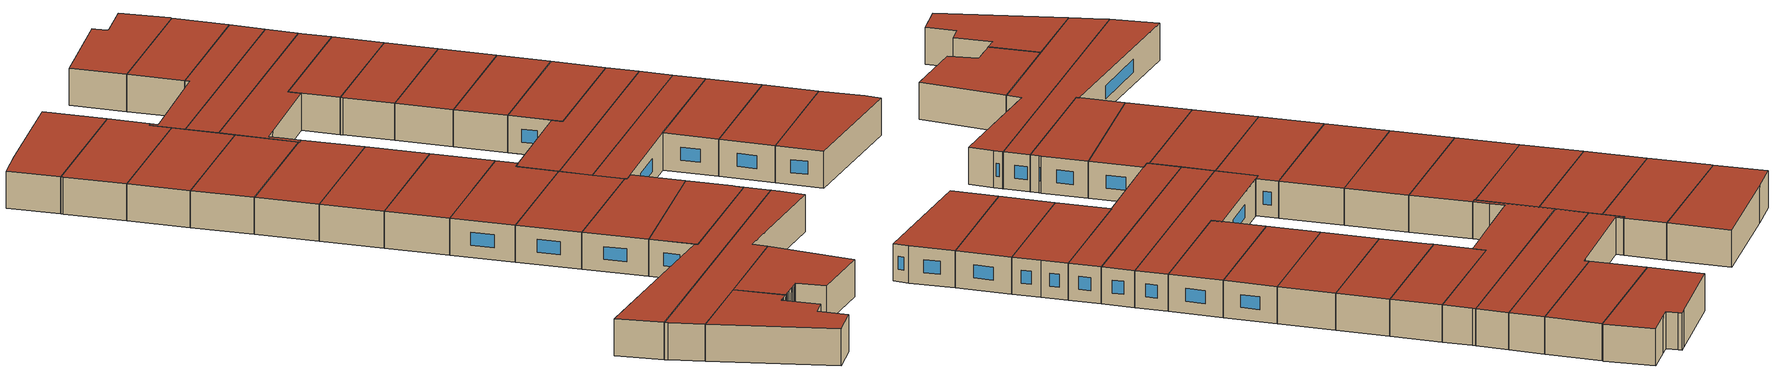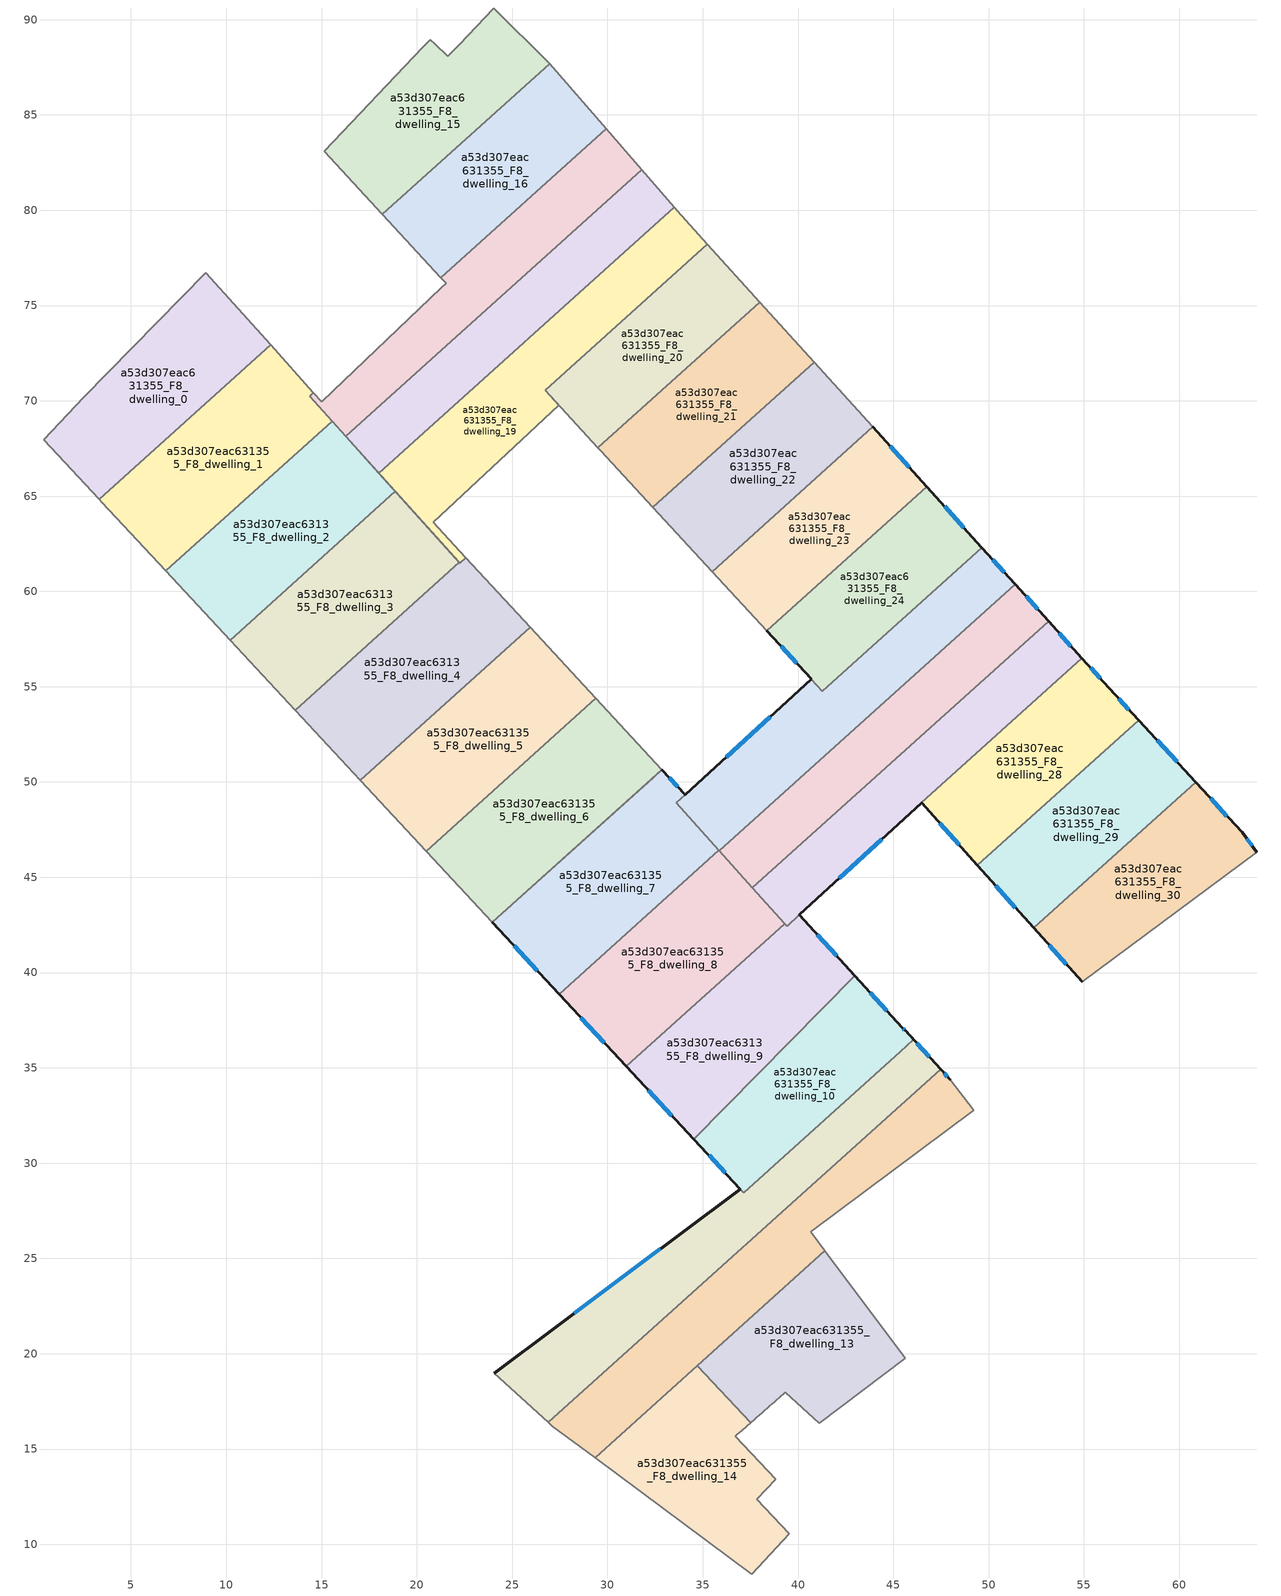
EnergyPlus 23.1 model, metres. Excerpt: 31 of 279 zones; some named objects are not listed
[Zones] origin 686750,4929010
a53d307eac631355_F8_dwelling_0
 floor to a53d307eac631355_F7_dwelling_0 (EU_floor_Construction): 8.92,76.72 12.33,72.93 3.33,64.83 0.42,67.96 2.51,70.19 z24
 wall adiabatic (EU_wall_Construction): 12.33,72.93 8.92,76.72 2.51,70.19 0.42,67.96 3.33,64.83 z24:27
 wall to a53d307eac631355_F8_dwelling_1 (EU_wall_Construction): 3.33,64.83 12.33,72.93 z24:27
 roof outside (EU_roof_Construction): 12.33,72.93 8.92,76.72 2.51,70.19 0.42,67.96 3.33,64.83 z27
a53d307eac631355_F8_dwelling_1
 floor to a53d307eac631355_F7_dwelling_1 (EU_floor_Construction): 14.57,70.43 14.37,70.25 15.55,68.93 6.83,61.07 3.47,64.68 3.33,64.83 12.33,72.93 z24
 wall to a53d307eac631355_F8_dwelling_2 (EU_wall_Construction): 6.83,61.07 15.55,68.93 z24:27
 wall adiabatic (EU_wall_Construction): 3.33,64.83 3.47,64.68 6.83,61.07 / 14.57,70.43 12.33,72.93 / 15.55,68.93 14.37,70.25 z24:27
 wall to a53d307eac631355_F8_dwelling_17 (EU_wall_Construction): 14.37,70.25 14.57,70.43 z24:27
 roof outside (EU_roof_Construction): 15.55,68.93 14.37,70.25 14.57,70.43 12.33,72.93 3.33,64.83 3.47,64.68 6.83,61.07 z27
a53d307eac631355_F8_dwelling_10
 floor to a53d307eac631355_F7_dwelling_10 (EU_floor_Construction): 45.48,37.11 45.61,36.96 46.06,36.48 45.35,35.84 37.15,28.45 34.54,31.26 42.98,39.84 z24
 wall outside (EU_wall_Construction): 45.61,36.96 45.48,37.11 42.98,39.84 / 34.54,31.26 36.97,28.64 z24:27
 wall to a53d307eac631355_F8_dwelling_9 (EU_wall_Construction): 42.98,39.84 34.54,31.26 z24:27
 wall to a53d307eac631355_F8_dwelling_11 (EU_wall_Construction): 36.97,28.64 37.15,28.45 45.35,35.84 46.06,36.48 45.61,36.96 z24:27
 window (EU_Window_Construction): 44.67,38 43.8,38.95 / 45.57,37.01 45.52,37.06 / 35.33,30.41 36.18,29.49 z24.98:26.02
 roof outside (EU_roof_Construction): 45.35,35.84 46.06,36.48 45.61,36.96 45.48,37.11 42.98,39.84 34.54,31.26 37.15,28.45 z27
a53d307eac631355_F8_dwelling_11
 floor to a53d307eac631355_F7_dwelling_11 (EU_floor_Construction): 46.06,36.48 45.62,36.97 47.5,34.92 26.9,16.4 24.07,18.97 36.97,28.64 37.15,28.45 z24
 wall outside (EU_wall_Construction): 36.97,28.64 24.07,18.97 / 47.5,34.92 45.62,36.97 z24:27
 wall to a53d307eac631355_F8_dwelling_12 (EU_wall_Construction): 26.9,16.4 47.5,34.92 z24:27
 wall adiabatic (EU_wall_Construction): 24.07,18.97 26.9,16.4 z24:27
 window (EU_Window_Construction): 32.78,25.5 28.27,22.12 / 46.89,35.59 46.23,36.3 z24.98:26.02
 roof outside (EU_roof_Construction): 37.15,28.45 36.97,28.64 24.07,18.97 26.9,16.4 47.5,34.92 45.62,36.97 46.06,36.48 z27
a53d307eac631355_F8_dwelling_12
 floor to a53d307eac631355_F7_dwelling_12 (EU_floor_Construction): 47.99,34.38 49.22,32.79 40.66,26.41 41.42,25.4 29.36,14.54 27.11,16.2 26.9,16.4 47.5,34.92 47.53,34.88 z24
 wall outside (EU_wall_Construction): 47.99,34.38 47.53,34.88 47.5,34.92 z24:27
 wall adiabatic (EU_wall_Construction): 26.9,16.4 27.11,16.2 29.36,14.54 / 41.42,25.4 40.66,26.41 49.22,32.79 47.99,34.38 z24:27
 wall to a53d307eac631355_F8_dwelling_13 (EU_wall_Construction): 34.71,19.36 41.42,25.4 z24:27
 wall to a53d307eac631355_F8_dwelling_14 (EU_wall_Construction): 29.36,14.54 34.71,19.36 z24:27
 window (EU_Window_Construction): 47.84,34.54 47.68,34.72 z24.98:26.02
 roof outside (EU_roof_Construction): 41.42,25.4 40.66,26.41 49.22,32.79 47.99,34.38 47.53,34.88 47.5,34.92 26.9,16.4 27.11,16.2 29.36,14.54 z27
a53d307eac631355_F8_dwelling_13
 floor to a53d307eac631355_F7_dwelling_13 (EU_floor_Construction): 41.42,25.4 45.62,19.75 41.11,16.34 39.34,17.98 39.23,17.88 39.12,17.79 38.78,17.49 38.62,17.35 38.55,17.29 38.09,16.89 37.87,16.69 37.72,16.55 37.53,16.39 34.71,19.36 z24
 wall adiabatic (EU_wall_Construction): 37.53,16.39 37.72,16.55 37.87,16.69 38.09,16.89 38.55,17.29 38.62,17.35 38.78,17.49 39.12,17.79 39.23,17.88 39.34,17.98 41.11,16.34 45.62,19.75 41.42,25.4 z24:27
 wall to a53d307eac631355_F8_dwelling_14 (EU_wall_Construction): 34.71,19.36 37.53,16.39 z24:27
 roof outside (EU_roof_Construction): 45.62,19.75 41.42,25.4 34.71,19.36 37.53,16.39 37.72,16.55 37.87,16.69 38.09,16.89 38.55,17.29 38.62,17.35 38.78,17.49 39.12,17.79 39.23,17.88 39.34,17.98 41.11,16.34 z27
a53d307eac631355_F8_dwelling_14
 floor to a53d307eac631355_F7_dwelling_14 (EU_floor_Construction): 37.53,16.39 37.07,15.99 37.04,15.96 36.81,15.76 36.7,15.66 38.82,13.42 37.83,12.35 39.54,10.56 37.57,8.44 29.36,14.54 34.71,19.36 z24
 wall adiabatic (EU_wall_Construction): 29.36,14.54 37.57,8.44 39.54,10.56 37.83,12.35 38.82,13.42 36.7,15.66 36.81,15.76 37.04,15.96 37.07,15.99 37.53,16.39 z24:27
 roof outside (EU_roof_Construction): 37.57,8.44 39.54,10.56 37.83,12.35 38.82,13.42 36.7,15.66 36.81,15.76 37.04,15.96 37.07,15.99 37.53,16.39 34.71,19.36 29.36,14.54 z27
a53d307eac631355_F8_dwelling_15
 floor to a53d307eac631355_F7_dwelling_15 (EU_floor_Construction): 26.91,87.75 26.96,87.69 18.19,79.79 15.15,83.08 20.32,88.55 20.69,88.95 20.93,88.73 21.63,88.07 22.21,88.69 24.03,90.61 z24
 wall adiabatic (EU_wall_Construction): 26.96,87.69 26.91,87.75 24.03,90.61 22.21,88.69 21.63,88.07 20.93,88.73 20.69,88.95 20.32,88.55 15.15,83.08 18.19,79.79 z24:27
 wall to a53d307eac631355_F8_dwelling_16 (EU_wall_Construction): 18.19,79.79 26.96,87.69 z24:27
 roof outside (EU_roof_Construction): 26.96,87.69 26.91,87.75 24.03,90.61 22.21,88.69 21.63,88.07 20.93,88.73 20.69,88.95 20.32,88.55 15.15,83.08 18.19,79.79 z27
a53d307eac631355_F8_dwelling_16
 floor to a53d307eac631355_F7_dwelling_16 (EU_floor_Construction): 26.96,87.69 29.94,84.27 21.27,76.46 18.19,79.79 z24
 wall to a53d307eac631355_F8_dwelling_17 (EU_wall_Construction): 21.27,76.46 29.94,84.27 z24:27
 wall adiabatic (EU_wall_Construction): 18.19,79.79 21.27,76.46 / 29.94,84.27 26.96,87.69 z24:27
 roof outside (EU_roof_Construction): 29.94,84.27 26.96,87.69 18.19,79.79 21.27,76.46 z27
a53d307eac631355_F8_dwelling_17
 floor to a53d307eac631355_F7_dwelling_17 (EU_floor_Construction): 29.94,84.27 31.79,82.13 16.26,68.14 14.37,70.25 14.57,70.43 15,69.95 21.29,75.93 21.53,76.16 21.28,76.44 21.27,76.46 z24
 wall adiabatic (EU_wall_Construction): 21.27,76.46 21.28,76.44 21.53,76.16 21.29,75.93 15,69.95 14.57,70.43 / 31.79,82.13 29.94,84.27 / 14.37,70.25 16.26,68.14 z24:27
 wall to a53d307eac631355_F8_dwelling_18 (EU_wall_Construction): 16.26,68.14 31.79,82.13 z24:27
 roof outside (EU_roof_Construction): 21.53,76.16 21.29,75.93 15,69.95 14.57,70.43 14.37,70.25 16.26,68.14 31.79,82.13 29.94,84.27 21.27,76.46 21.28,76.44 z27
a53d307eac631355_F8_dwelling_18
 floor to a53d307eac631355_F7_dwelling_18 (EU_floor_Construction): 31.79,82.13 33.5,80.16 18.01,66.2 16.26,68.14 z24
 wall adiabatic (EU_wall_Construction): 33.5,80.16 31.79,82.13 / 16.26,68.14 18.01,66.2 z24:27
 wall to a53d307eac631355_F8_dwelling_19 (EU_wall_Construction): 18.01,66.2 33.5,80.16 z24:27
 roof outside (EU_roof_Construction): 33.5,80.16 31.79,82.13 16.26,68.14 18.01,66.2 z27
a53d307eac631355_F8_dwelling_19
 floor to a53d307eac631355_F7_dwelling_19 (EU_floor_Construction): 33.67,79.96 35.25,78.22 26.73,70.54 27.45,69.76 21.63,64.34 20.85,63.62 21.67,62.74 22.57,61.77 22.26,61.49 18.01,66.2 33.5,80.16 z24
 wall to a53d307eac631355_F8_dwelling_4 (EU_wall_Construction): 22.26,61.49 22.57,61.77 z24:27
 wall adiabatic (EU_wall_Construction): 18.01,66.2 22.26,61.49 / 22.57,61.77 21.67,62.74 20.85,63.62 21.63,64.34 27.45,69.76 26.73,70.54 35.25,78.22 33.67,79.96 33.5,80.16 z24:27
 roof outside (EU_roof_Construction): 27.45,69.76 26.73,70.54 35.25,78.22 33.67,79.96 33.5,80.16 18.01,66.2 22.26,61.49 22.57,61.77 21.67,62.74 20.85,63.62 21.63,64.34 z27
a53d307eac631355_F8_dwelling_2
 floor to a53d307eac631355_F7_dwelling_2 (EU_floor_Construction): 15.55,68.93 18.88,65.24 10.21,57.43 6.83,61.07 z24
 wall adiabatic (EU_wall_Construction): 18.88,65.24 15.55,68.93 / 6.83,61.07 10.21,57.43 z24:27
 wall to a53d307eac631355_F8_dwelling_3 (EU_wall_Construction): 10.21,57.43 18.88,65.24 z24:27
 roof outside (EU_roof_Construction): 18.88,65.24 15.55,68.93 6.83,61.07 10.21,57.43 z27
a53d307eac631355_F8_dwelling_20
 floor to a53d307eac631355_F7_dwelling_20 (EU_floor_Construction): 35.25,78.22 37.99,75.18 29.5,67.54 26.74,70.55 z24
 wall adiabatic (EU_wall_Construction): 37.99,75.18 35.25,78.22 26.74,70.55 / 26.73,70.54 29.5,67.54 z24:27
 wall to a53d307eac631355_F8_dwelling_21 (EU_wall_Construction): 29.5,67.54 37.99,75.18 z24:27
 roof outside (EU_roof_Construction): 37.99,75.18 35.25,78.22 26.74,70.55 29.5,67.54 z27
a53d307eac631355_F8_dwelling_21
 floor to a53d307eac631355_F7_dwelling_21 (EU_floor_Construction): 37.99,75.18 40.84,72.04 32.38,64.42 29.64,67.39 29.5,67.54 z24
 wall adiabatic (EU_wall_Construction): 29.5,67.54 29.64,67.39 32.38,64.42 / 40.84,72.04 37.99,75.18 z24:27
 wall to a53d307eac631355_F8_dwelling_22 (EU_wall_Construction): 32.38,64.42 40.84,72.04 z24:27
 roof outside (EU_roof_Construction): 40.84,72.04 37.99,75.18 29.5,67.54 29.64,67.39 32.38,64.42 z27
a53d307eac631355_F8_dwelling_22
 floor to a53d307eac631355_F7_dwelling_22 (EU_floor_Construction): 40.84,72.04 43.92,68.63 35.49,61.04 32.38,64.42 z24
 wall adiabatic (EU_wall_Construction): 43.92,68.63 40.84,72.04 / 32.38,64.42 35.49,61.04 z24:27
 wall to a53d307eac631355_F8_dwelling_23 (EU_wall_Construction): 35.49,61.04 43.92,68.63 z24:27
 roof outside (EU_roof_Construction): 43.92,68.63 40.84,72.04 32.38,64.42 35.49,61.04 z27
a53d307eac631355_F8_dwelling_23
 floor to a53d307eac631355_F7_dwelling_23 (EU_floor_Construction): 43.92,68.63 46.76,65.5 38.36,57.93 35.49,61.04 z24
 wall outside (EU_wall_Construction): 46.76,65.5 43.92,68.63 z24:27
 wall to a53d307eac631355_F8_dwelling_24 (EU_wall_Construction): 38.36,57.93 46.76,65.5 z24:27
 wall adiabatic (EU_wall_Construction): 35.49,61.04 38.36,57.93 z24:27
 window (EU_Window_Construction): 45.84,66.52 44.84,67.61 z24.98:26.02
 roof outside (EU_roof_Construction): 46.76,65.5 43.92,68.63 35.49,61.04 38.36,57.93 z27
a53d307eac631355_F8_dwelling_24
 floor to a53d307eac631355_F7_dwelling_24 (EU_floor_Construction): 46.76,65.5 49.65,62.3 41.28,54.76 38.36,57.93 z24
 wall outside (EU_wall_Construction): 38.36,57.93 40.69,55.41 / 49.65,62.3 46.76,65.5 z24:27
 wall to a53d307eac631355_F8_dwelling_25 (EU_wall_Construction): 40.69,55.4 41.28,54.76 49.65,62.3 z24:27
 window (EU_Window_Construction): 39.12,57.11 39.93,56.23 / 48.71,63.34 47.7,64.46 z24.98:26.02
 roof outside (EU_roof_Construction): 49.65,62.3 46.76,65.5 38.36,57.93 41.28,54.76 z27
a53d307eac631355_F8_dwelling_25
 floor to a53d307eac631355_F7_dwelling_25 (EU_floor_Construction): 49.65,62.3 51.4,60.37 35.87,46.38 33.6,48.9 40.69,55.4 41.28,54.76 z24
 wall outside (EU_wall_Construction): 51.4,60.37 49.65,62.3 / 40.69,55.4 34.07,49.33 z24:27
 wall to a53d307eac631355_F8_dwelling_26 (EU_wall_Construction): 35.87,46.38 51.4,60.37 z24:27
 wall to a53d307eac631355_F8_dwelling_7 (EU_wall_Construction): 34.07,49.33 33.6,48.9 35.84,46.41 z24:27
 wall to a53d307eac631355_F8_dwelling_8 (EU_wall_Construction): 35.84,46.41 35.87,46.38 z24:27
 window (EU_Window_Construction): 50.83,61 50.21,61.67 / 38.54,53.43 36.22,51.31 z24.98:26.02
 roof outside (EU_roof_Construction): 41.28,54.76 40.69,55.4 33.6,48.9 35.87,46.38 51.4,60.37 49.65,62.3 z27
a53d307eac631355_F8_dwelling_26
 floor to a53d307eac631355_F7_dwelling_26 (EU_floor_Construction): 51.4,60.37 53.14,58.43 37.61,44.44 35.87,46.38 z24
 wall outside (EU_wall_Construction): 53.14,58.43 51.4,60.37 z24:27
 wall to a53d307eac631355_F8_dwelling_27 (EU_wall_Construction): 37.61,44.44 53.14,58.43 z24:27
 wall to a53d307eac631355_F8_dwelling_8 (EU_wall_Construction): 35.87,46.38 37.61,44.44 z24:27
 window (EU_Window_Construction): 52.58,59.06 51.96,59.74 z24.98:26.02
 roof outside (EU_roof_Construction): 53.14,58.43 51.4,60.37 35.87,46.38 37.61,44.44 z27
a53d307eac631355_F8_dwelling_27
 floor to a53d307eac631355_F7_dwelling_27 (EU_floor_Construction): 53.14,58.43 54.89,56.5 46.47,48.92 46.48,48.9 39.42,42.43 39.35,42.51 37.61,44.44 z24
 wall outside (EU_wall_Construction): 54.89,56.5 53.14,58.43 / 40.08,43.03 46.48,48.9 z24:27
 wall to a53d307eac631355_F8_dwelling_28 (EU_wall_Construction): 46.48,48.9 46.47,48.92 54.89,56.5 z24:27
 wall to a53d307eac631355_F8_dwelling_9 (EU_wall_Construction): 39.43,42.43 40.07,43.02 / 39.35,42.51 39.42,42.43 / 39.3,42.57 39.36,42.51 z24:27
 wall to a53d307eac631355_F8_dwelling_8 (EU_wall_Construction): 37.61,44.44 39.3,42.56 z24:27
 window (EU_Window_Construction): 54.32,57.13 53.71,57.81 / 42.16,44.94 44.4,46.99 z24.98:26.02
 roof outside (EU_roof_Construction): 46.48,48.9 46.47,48.92 54.89,56.5 53.14,58.43 37.61,44.44 39.35,42.51 39.42,42.43 z27
a53d307eac631355_F8_dwelling_28
 floor to a53d307eac631355_F7_dwelling_28 (EU_floor_Construction): 56.32,54.92 57.87,53.25 49.41,45.63 46.48,48.9 46.47,48.92 54.89,56.5 z24
 wall outside (EU_wall_Construction): 57.87,53.25 56.32,54.92 54.89,56.5 / 46.48,48.9 49.41,45.63 z24:27
 wall to a53d307eac631355_F8_dwelling_29 (EU_wall_Construction): 49.41,45.63 57.87,53.25 z24:27
 window (EU_Window_Construction): 55.86,55.44 55.36,55.99 / 57.36,53.79 56.82,54.38 / 47.44,47.84 48.46,46.7 z24.98:26.02
 roof outside (EU_roof_Construction): 57.87,53.25 56.32,54.92 54.89,56.5 46.47,48.92 46.48,48.9 49.41,45.63 z27
a53d307eac631355_F8_dwelling_29
 floor to a53d307eac631355_F7_dwelling_29 (EU_floor_Construction): 57.87,53.25 60.86,50 52.36,42.34 49.41,45.63 z24
 wall outside (EU_wall_Construction): 60.86,50 57.87,53.25 / 49.41,45.63 52.36,42.34 z24:27
 wall to a53d307eac631355_F8_dwelling_30 (EU_wall_Construction): 52.36,42.34 60.86,50 z24:27
 window (EU_Window_Construction): 59.89,51.06 58.84,52.19 / 50.37,44.56 51.4,43.41 z24.98:26.02
 roof outside (EU_roof_Construction): 60.86,50 57.87,53.25 49.41,45.63 52.36,42.34 z27
a53d307eac631355_F8_dwelling_3
 floor to a53d307eac631355_F7_dwelling_3 (EU_floor_Construction): 18.88,65.24 22.22,61.53 13.61,53.77 10.21,57.43 z24
 wall adiabatic (EU_wall_Construction): 22.22,61.53 18.88,65.24 / 10.21,57.43 13.61,53.77 z24:27
 wall to a53d307eac631355_F8_dwelling_4 (EU_wall_Construction): 13.61,53.77 22.22,61.53 z24:27
 roof outside (EU_roof_Construction): 22.22,61.53 18.88,65.24 10.21,57.43 13.61,53.77 z27
a53d307eac631355_F8_dwelling_30
 floor to a53d307eac631355_F7_dwelling_30 (EU_floor_Construction): 63.3,47.35 64.07,46.31 54.9,39.51 52.36,42.34 60.86,50 z24
 wall outside (EU_wall_Construction): 52.36,42.34 54.9,39.51 / 64.07,46.31 63.3,47.35 60.86,50 z24:27
 wall adiabatic (EU_wall_Construction): 54.9,39.51 64.07,46.31 z24:27
 window (EU_Window_Construction): 53.19,41.42 54.08,40.43 / 62.51,48.21 61.65,49.14 / 63.82,46.65 63.55,47.01 z24.98:26.02
 roof outside (EU_roof_Construction): 64.07,46.31 63.3,47.35 60.86,50 52.36,42.34 54.9,39.51 z27
a53d307eac631355_F8_dwelling_4
 floor to a53d307eac631355_F7_dwelling_4 (EU_floor_Construction): 22.57,61.77 25.95,58.11 17.04,50.08 13.61,53.77 22.22,61.53 22.26,61.49 z24
 wall adiabatic (EU_wall_Construction): 22.26,61.49 22.22,61.53 / 13.61,53.77 17.04,50.08 25.95,58.11 22.57,61.77 z24:27
 roof outside (EU_roof_Construction): 25.95,58.11 22.57,61.77 22.26,61.49 22.22,61.53 13.61,53.77 17.04,50.08 z27
a53d307eac631355_F8_dwelling_5
 floor to a53d307eac631355_F7_dwelling_5 (EU_floor_Construction): 25.96,58.11 29.39,54.39 20.49,46.37 17.04,50.08 z24
 wall adiabatic (EU_wall_Construction): 29.39,54.39 25.96,58.11 17.04,50.08 20.49,46.37 z24:27
 wall to a53d307eac631355_F8_dwelling_6 (EU_wall_Construction): 20.49,46.37 29.39,54.39 z24:27
 roof outside (EU_roof_Construction): 29.39,54.39 25.96,58.11 17.04,50.08 20.49,46.37 z27
a53d307eac631355_F8_dwelling_6
 floor to a53d307eac631355_F7_dwelling_6 (EU_floor_Construction): 29.39,54.39 32.85,50.65 23.97,42.63 20.49,46.37 z24
 wall adiabatic (EU_wall_Construction): 20.49,46.37 23.97,42.63 32.4,50.23 32.86,50.64 / 32.85,50.65 29.39,54.39 z24:27
 roof outside (EU_roof_Construction): 32.86,50.64 29.39,54.39 20.49,46.37 23.97,42.63 z27
a53d307eac631355_F8_dwelling_7
 floor to a53d307eac631355_F7_dwelling_7 (EU_floor_Construction): 34.07,49.33 33.6,48.9 35.84,46.41 27.47,38.87 23.97,42.63 32.86,50.64 z24
 wall outside (EU_wall_Construction): 34.07,49.33 32.86,50.64 / 23.97,42.63 27.47,38.87 z24:27
 wall to a53d307eac631355_F8_dwelling_8 (EU_wall_Construction): 27.47,38.87 35.84,46.41 z24:27
 wall adiabatic (EU_wall_Construction): 32.86,50.64 23.97,42.63 z24:27
 window (EU_Window_Construction): 33.68,49.76 33.25,50.22 / 25.1,41.41 26.33,40.09 z24.98:26.02
 roof outside (EU_roof_Construction): 35.84,46.41 33.6,48.9 34.07,49.33 32.86,50.64 23.97,42.63 27.47,38.87 z27
a53d307eac631355_F8_dwelling_8
 floor to a53d307eac631355_F7_dwelling_8 (EU_floor_Construction): 35.84,46.41 39.3,42.57 30.99,35.08 27.47,38.87 z24
 wall outside (EU_wall_Construction): 27.47,38.87 30.99,35.08 z24:27
 wall to a53d307eac631355_F8_dwelling_9 (EU_wall_Construction): 30.99,35.08 39.3,42.57 z24:27
 window (EU_Window_Construction): 28.61,37.64 29.84,36.31 z24.98:26.02
 roof outside (EU_roof_Construction): 39.3,42.57 35.84,46.41 27.47,38.87 30.99,35.08 z27
a53d307eac631355_F8_dwelling_9
 floor to a53d307eac631355_F7_dwelling_9 (EU_floor_Construction): 40.07,43.02 42.98,39.84 34.54,31.26 30.99,35.08 39.3,42.57 39.43,42.43 z24
 wall outside (EU_wall_Construction): 42.98,39.84 40.07,43.02 / 30.99,35.08 34.54,31.26 z24:27
 window (EU_Window_Construction): 42.04,40.88 41.02,41.99 / 32.15,33.83 33.39,32.5 z24.98:26.02
 roof outside (EU_roof_Construction): 34.54,31.26 42.98,39.84 40.07,43.02 39.43,42.43 39.3,42.57 30.99,35.08 z27
[Building]
EU S2 Campaign: North Axis=0; Terrain=City; Solar Distribution=FullExterior
[Site:Location]
Bologna: Latitude=44.5; Longitude=11.25; Time Zone=1; Elevation=37
[SizingPeriod:WeatherFileDays]
AnnualSizingPeriod: Begin Month=1; Begin Day of Month=1; End Month=12; End Day of Month=31; Day of Week for Start Day=Monday; Use Weather File Daylight Saving Period=No; Use Weather File Rain and Snow Indicators=No
[MATERIAL]
EU_InternalMass_Material: Roughness=MediumRough; Thickness=0.1; Conductivity=1; Density=1800; Specific Heat=900; Thermal Absorptance=0.9; Solar Absorptance=0.7; Visible Absorptance=0.7
[MATERIAL:NOMASS] Roughness=MediumRough; Thermal Absorptance=0.9; Solar Absorptance=0.7; Visible Absorptance=0.7
Name | Thermal Resistance
EU_wall_NoMass | 0.905828
EU_roof_NoMass | 0.37593
EU_floor_NoMass | 0.67114
[WINDOWMATERIAL:SIMPLEGLAZINGSYSTEM]
EU_Window_SimpleGlazing: UFactor=4.52486; Solar Heat Gain Coefficient=0.85; Visible Transmittance=0.85
[CONSTRUCTION]
EU_wall_Construction: EU_wall_NoMass
EU_roof_Construction: EU_roof_NoMass
EU_floor_Construction: EU_floor_NoMass
EU_Window_Construction: EU_Window_SimpleGlazing
EU_InternalMass_Construction: EU_InternalMass_Material
[ZONE] Type=1; Multiplier=1; Ceiling Height=autocalculate; Floor Area=autocalculate; Part of Total Floor Area=Yes
Name | Volume
a53d307eac631355_F8_dwelling_0 | 171.604
a53d307eac631355_F8_dwelling_1 | 184.271
a53d307eac631355_F8_dwelling_10 | 151.141
a53d307eac631355_F8_dwelling_11 | 222.594
a53d307eac631355_F8_dwelling_12 | 223.252
a53d307eac631355_F8_dwelling_13 | 155.102
a53d307eac631355_F8_dwelling_14 | 157.271
a53d307eac631355_F8_dwelling_15 | 160.153
a53d307eac631355_F8_dwelling_16 | 159.698
a53d307eac631355_F8_dwelling_17 | 163.465
a53d307eac631355_F8_dwelling_18 | 163.493
a53d307eac631355_F8_dwelling_19 | 198.623
a53d307eac631355_F8_dwelling_2 | 174.372
a53d307eac631355_F8_dwelling_20 | 140.32
a53d307eac631355_F8_dwelling_21 | 145.242
a53d307eac631355_F8_dwelling_22 | 156.439
a53d307eac631355_F8_dwelling_23 | 143.767
a53d307eac631355_F8_dwelling_24 | 145.678
a53d307eac631355_F8_dwelling_25 | 187.222
a53d307eac631355_F8_dwelling_26 | 163.474
a53d307eac631355_F8_dwelling_27 | 165.2
a53d307eac631355_F8_dwelling_28 | 150.135
a53d307eac631355_F8_dwelling_29 | 151.158
a53d307eac631355_F8_dwelling_3 | 174.359
a53d307eac631355_F8_dwelling_30 | 149.488
a53d307eac631355_F8_dwelling_4 | 181.154
a53d307eac631355_F8_dwelling_5 | 182.189
a53d307eac631355_F8_dwelling_6 | 183.219
a53d307eac631355_F8_dwelling_7 | 177.751
a53d307eac631355_F8_dwelling_8 | 174.38
a53d307eac631355_F8_dwelling_9 | 174.817
[INTERNALMASS] Construction=EU_InternalMass_Construction
Name | Zone or ZoneList | Surface Area
a53d307eac631355_F8_dwelling_0_EU_InternalMass | a53d307eac631355_F8_dwelling_0 | 57.1994
a53d307eac631355_F8_dwelling_1_EU_InternalMass | a53d307eac631355_F8_dwelling_1 | 61.4251
a53d307eac631355_F8_dwelling_2_EU_InternalMass | a53d307eac631355_F8_dwelling_2 | 58.1245
a53d307eac631355_F8_dwelling_3_EU_InternalMass | a53d307eac631355_F8_dwelling_3 | 58.1197
a53d307eac631355_F8_dwelling_4_EU_InternalMass | a53d307eac631355_F8_dwelling_4 | 60.388
a53d307eac631355_F8_dwelling_5_EU_InternalMass | a53d307eac631355_F8_dwelling_5 | 60.7557
a53d307eac631355_F8_dwelling_6_EU_InternalMass | a53d307eac631355_F8_dwelling_6 | 61.1039
a53d307eac631355_F8_dwelling_7_EU_InternalMass | a53d307eac631355_F8_dwelling_7 | 59.2516
a53d307eac631355_F8_dwelling_8_EU_InternalMass | a53d307eac631355_F8_dwelling_8 | 58.1268
a53d307eac631355_F8_dwelling_9_EU_InternalMass | a53d307eac631355_F8_dwelling_9 | 58.2725
a53d307eac631355_F8_dwelling_10_EU_InternalMass | a53d307eac631355_F8_dwelling_10 | 50.3778
a53d307eac631355_F8_dwelling_11_EU_InternalMass | a53d307eac631355_F8_dwelling_11 | 74.1855
a53d307eac631355_F8_dwelling_12_EU_InternalMass | a53d307eac631355_F8_dwelling_12 | 74.412
a53d307eac631355_F8_dwelling_13_EU_InternalMass | a53d307eac631355_F8_dwelling_13 | 51.7014
a53d307eac631355_F8_dwelling_14_EU_InternalMass | a53d307eac631355_F8_dwelling_14 | 52.428
a53d307eac631355_F8_dwelling_15_EU_InternalMass | a53d307eac631355_F8_dwelling_15 | 53.3843
a53d307eac631355_F8_dwelling_16_EU_InternalMass | a53d307eac631355_F8_dwelling_16 | 53.2325
a53d307eac631355_F8_dwelling_17_EU_InternalMass | a53d307eac631355_F8_dwelling_17 | 54.4884
a53d307eac631355_F8_dwelling_18_EU_InternalMass | a53d307eac631355_F8_dwelling_18 | 54.4977
a53d307eac631355_F8_dwelling_19_EU_InternalMass | a53d307eac631355_F8_dwelling_19 | 66.2078
a53d307eac631355_F8_dwelling_20_EU_InternalMass | a53d307eac631355_F8_dwelling_20 | 46.7851
a53d307eac631355_F8_dwelling_21_EU_InternalMass | a53d307eac631355_F8_dwelling_21 | 48.4154
a53d307eac631355_F8_dwelling_22_EU_InternalMass | a53d307eac631355_F8_dwelling_22 | 52.146
a53d307eac631355_F8_dwelling_23_EU_InternalMass | a53d307eac631355_F8_dwelling_23 | 47.9225
a53d307eac631355_F8_dwelling_24_EU_InternalMass | a53d307eac631355_F8_dwelling_24 | 48.5579
a53d307eac631355_F8_dwelling_25_EU_InternalMass | a53d307eac631355_F8_dwelling_25 | 62.4068
a53d307eac631355_F8_dwelling_26_EU_InternalMass | a53d307eac631355_F8_dwelling_26 | 54.4913
a53d307eac631355_F8_dwelling_27_EU_InternalMass | a53d307eac631355_F8_dwelling_27 | 55.0936
a53d307eac631355_F8_dwelling_28_EU_InternalMass | a53d307eac631355_F8_dwelling_28 | 50.0516
a53d307eac631355_F8_dwelling_29_EU_InternalMass | a53d307eac631355_F8_dwelling_29 | 50.3859
a53d307eac631355_F8_dwelling_30_EU_InternalMass | a53d307eac631355_F8_dwelling_30 | 49.829
[OTHEREQUIPMENT] Fuel Type=Electricity; Design Level Calculation Method=Watts/Area; Power per Zone Floor Area=1; Fraction Latent=0; Fraction Radiant=0; Fraction Lost=0; Carbon Dioxide Generation Rate=0; EndUse Subcategory=EU_Step8_InternalGains
Name | Zone or ZoneList or Space or SpaceList | Schedule
EU_Step8_InternalGain_a53d307eac631355_F8_dwelling_0_f000 | a53d307eac631355_F8_dwelling_0 | EU_Step8_GainSchedule_a53d307eac631355_F8_dwelling_0_f000
EU_Step8_InternalGain_a53d307eac631355_F8_dwelling_1_f000 | a53d307eac631355_F8_dwelling_1 | EU_Step8_GainSchedule_a53d307eac631355_F8_dwelling_1_f000
EU_Step8_InternalGain_a53d307eac631355_F8_dwelling_2_f000 | a53d307eac631355_F8_dwelling_2 | EU_Step8_GainSchedule_a53d307eac631355_F8_dwelling_2_f000
EU_Step8_InternalGain_a53d307eac631355_F8_dwelling_3_f000 | a53d307eac631355_F8_dwelling_3 | EU_Step8_GainSchedule_a53d307eac631355_F8_dwelling_3_f000
EU_Step8_InternalGain_a53d307eac631355_F8_dwelling_4_f000 | a53d307eac631355_F8_dwelling_4 | EU_Step8_GainSchedule_a53d307eac631355_F8_dwelling_4_f000
EU_Step8_InternalGain_a53d307eac631355_F8_dwelling_5_f000 | a53d307eac631355_F8_dwelling_5 | EU_Step8_GainSchedule_a53d307eac631355_F8_dwelling_5_f000
EU_Step8_InternalGain_a53d307eac631355_F8_dwelling_6_f000 | a53d307eac631355_F8_dwelling_6 | EU_Step8_GainSchedule_a53d307eac631355_F8_dwelling_6_f000
EU_Step8_InternalGain_a53d307eac631355_F8_dwelling_7_f000 | a53d307eac631355_F8_dwelling_7 | EU_Step8_GainSchedule_a53d307eac631355_F8_dwelling_7_f000
EU_Step8_InternalGain_a53d307eac631355_F8_dwelling_8_f000 | a53d307eac631355_F8_dwelling_8 | EU_Step8_GainSchedule_a53d307eac631355_F8_dwelling_8_f000
EU_Step8_InternalGain_a53d307eac631355_F8_dwelling_9_f000 | a53d307eac631355_F8_dwelling_9 | EU_Step8_GainSchedule_a53d307eac631355_F8_dwelling_9_f000
EU_Step8_InternalGain_a53d307eac631355_F8_dwelling_10_f000 | a53d307eac631355_F8_dwelling_10 | EU_Step8_GainSchedule_a53d307eac631355_F8_dwelling_10_f000
EU_Step8_InternalGain_a53d307eac631355_F8_dwelling_11_f000 | a53d307eac631355_F8_dwelling_11 | EU_Step8_GainSchedule_a53d307eac631355_F8_dwelling_11_f000
EU_Step8_InternalGain_a53d307eac631355_F8_dwelling_12_f000 | a53d307eac631355_F8_dwelling_12 | EU_Step8_GainSchedule_a53d307eac631355_F8_dwelling_12_f000
EU_Step8_InternalGain_a53d307eac631355_F8_dwelling_13_f000 | a53d307eac631355_F8_dwelling_13 | EU_Step8_GainSchedule_a53d307eac631355_F8_dwelling_13_f000
EU_Step8_InternalGain_a53d307eac631355_F8_dwelling_14_f000 | a53d307eac631355_F8_dwelling_14 | EU_Step8_GainSchedule_a53d307eac631355_F8_dwelling_14_f000
EU_Step8_InternalGain_a53d307eac631355_F8_dwelling_15_f000 | a53d307eac631355_F8_dwelling_15 | EU_Step8_GainSchedule_a53d307eac631355_F8_dwelling_15_f000
EU_Step8_InternalGain_a53d307eac631355_F8_dwelling_16_f000 | a53d307eac631355_F8_dwelling_16 | EU_Step8_GainSchedule_a53d307eac631355_F8_dwelling_16_f000
EU_Step8_InternalGain_a53d307eac631355_F8_dwelling_17_f000 | a53d307eac631355_F8_dwelling_17 | EU_Step8_GainSchedule_a53d307eac631355_F8_dwelling_17_f000
EU_Step8_InternalGain_a53d307eac631355_F8_dwelling_18_f000 | a53d307eac631355_F8_dwelling_18 | EU_Step8_GainSchedule_a53d307eac631355_F8_dwelling_18_f000
EU_Step8_InternalGain_a53d307eac631355_F8_dwelling_19_f000 | a53d307eac631355_F8_dwelling_19 | EU_Step8_GainSchedule_a53d307eac631355_F8_dwelling_19_f000
EU_Step8_InternalGain_a53d307eac631355_F8_dwelling_20_f000 | a53d307eac631355_F8_dwelling_20 | EU_Step8_GainSchedule_a53d307eac631355_F8_dwelling_20_f000
EU_Step8_InternalGain_a53d307eac631355_F8_dwelling_21_f000 | a53d307eac631355_F8_dwelling_21 | EU_Step8_GainSchedule_a53d307eac631355_F8_dwelling_21_f000
EU_Step8_InternalGain_a53d307eac631355_F8_dwelling_22_f000 | a53d307eac631355_F8_dwelling_22 | EU_Step8_GainSchedule_a53d307eac631355_F8_dwelling_22_f000
EU_Step8_InternalGain_a53d307eac631355_F8_dwelling_23_f000 | a53d307eac631355_F8_dwelling_23 | EU_Step8_GainSchedule_a53d307eac631355_F8_dwelling_23_f000
EU_Step8_InternalGain_a53d307eac631355_F8_dwelling_24_f000 | a53d307eac631355_F8_dwelling_24 | EU_Step8_GainSchedule_a53d307eac631355_F8_dwelling_24_f000
EU_Step8_InternalGain_a53d307eac631355_F8_dwelling_25_f000 | a53d307eac631355_F8_dwelling_25 | EU_Step8_GainSchedule_a53d307eac631355_F8_dwelling_25_f000
EU_Step8_InternalGain_a53d307eac631355_F8_dwelling_26_f000 | a53d307eac631355_F8_dwelling_26 | EU_Step8_GainSchedule_a53d307eac631355_F8_dwelling_26_f000
EU_Step8_InternalGain_a53d307eac631355_F8_dwelling_27_f000 | a53d307eac631355_F8_dwelling_27 | EU_Step8_GainSchedule_a53d307eac631355_F8_dwelling_27_f000
EU_Step8_InternalGain_a53d307eac631355_F8_dwelling_28_f000 | a53d307eac631355_F8_dwelling_28 | EU_Step8_GainSchedule_a53d307eac631355_F8_dwelling_28_f000
EU_Step8_InternalGain_a53d307eac631355_F8_dwelling_29_f000 | a53d307eac631355_F8_dwelling_29 | EU_Step8_GainSchedule_a53d307eac631355_F8_dwelling_29_f000
EU_Step8_InternalGain_a53d307eac631355_F8_dwelling_30_f000 | a53d307eac631355_F8_dwelling_30 | EU_Step8_GainSchedule_a53d307eac631355_F8_dwelling_30_f000
[ZONEVENTILATION:DESIGNFLOWRATE] Schedule=EU_AlwaysOn; Design Flow Rate Calculation Method=AirChanges/Hour; Air Changes per Hour=0.73129; Ventilation Type=Natural; Fan Pressure Rise=0; Fan Total Efficiency=1; Constant Term Coefficient=1; Temperature Term Coefficient=0; Velocity Term Coefficient=0; Velocity Squared Term Coefficient=0; Minimum Indoor Temperature=-100; Maximum Indoor Temperature=100; Delta Temperature=-100; Minimum Outdoor Temperature=-100; Maximum Outdoor Temperature=100; Maximum Wind Speed=40
Name | Zone or ZoneList or Space or SpaceList
EU_ConstantAir_a53d307eac631355_F8_dwelling_0 | a53d307eac631355_F8_dwelling_0
EU_ConstantAir_a53d307eac631355_F8_dwelling_1 | a53d307eac631355_F8_dwelling_1
EU_ConstantAir_a53d307eac631355_F8_dwelling_2 | a53d307eac631355_F8_dwelling_2
EU_ConstantAir_a53d307eac631355_F8_dwelling_3 | a53d307eac631355_F8_dwelling_3
EU_ConstantAir_a53d307eac631355_F8_dwelling_4 | a53d307eac631355_F8_dwelling_4
EU_ConstantAir_a53d307eac631355_F8_dwelling_5 | a53d307eac631355_F8_dwelling_5
EU_ConstantAir_a53d307eac631355_F8_dwelling_6 | a53d307eac631355_F8_dwelling_6
EU_ConstantAir_a53d307eac631355_F8_dwelling_7 | a53d307eac631355_F8_dwelling_7
EU_ConstantAir_a53d307eac631355_F8_dwelling_8 | a53d307eac631355_F8_dwelling_8
EU_ConstantAir_a53d307eac631355_F8_dwelling_9 | a53d307eac631355_F8_dwelling_9
EU_ConstantAir_a53d307eac631355_F8_dwelling_10 | a53d307eac631355_F8_dwelling_10
EU_ConstantAir_a53d307eac631355_F8_dwelling_11 | a53d307eac631355_F8_dwelling_11
EU_ConstantAir_a53d307eac631355_F8_dwelling_12 | a53d307eac631355_F8_dwelling_12
EU_ConstantAir_a53d307eac631355_F8_dwelling_13 | a53d307eac631355_F8_dwelling_13
EU_ConstantAir_a53d307eac631355_F8_dwelling_14 | a53d307eac631355_F8_dwelling_14
EU_ConstantAir_a53d307eac631355_F8_dwelling_15 | a53d307eac631355_F8_dwelling_15
EU_ConstantAir_a53d307eac631355_F8_dwelling_16 | a53d307eac631355_F8_dwelling_16
EU_ConstantAir_a53d307eac631355_F8_dwelling_17 | a53d307eac631355_F8_dwelling_17
EU_ConstantAir_a53d307eac631355_F8_dwelling_18 | a53d307eac631355_F8_dwelling_18
EU_ConstantAir_a53d307eac631355_F8_dwelling_19 | a53d307eac631355_F8_dwelling_19
EU_ConstantAir_a53d307eac631355_F8_dwelling_20 | a53d307eac631355_F8_dwelling_20
EU_ConstantAir_a53d307eac631355_F8_dwelling_21 | a53d307eac631355_F8_dwelling_21
EU_ConstantAir_a53d307eac631355_F8_dwelling_22 | a53d307eac631355_F8_dwelling_22
EU_ConstantAir_a53d307eac631355_F8_dwelling_23 | a53d307eac631355_F8_dwelling_23
EU_ConstantAir_a53d307eac631355_F8_dwelling_24 | a53d307eac631355_F8_dwelling_24
EU_ConstantAir_a53d307eac631355_F8_dwelling_25 | a53d307eac631355_F8_dwelling_25
EU_ConstantAir_a53d307eac631355_F8_dwelling_26 | a53d307eac631355_F8_dwelling_26
EU_ConstantAir_a53d307eac631355_F8_dwelling_27 | a53d307eac631355_F8_dwelling_27
EU_ConstantAir_a53d307eac631355_F8_dwelling_28 | a53d307eac631355_F8_dwelling_28
EU_ConstantAir_a53d307eac631355_F8_dwelling_29 | a53d307eac631355_F8_dwelling_29
EU_ConstantAir_a53d307eac631355_F8_dwelling_30 | a53d307eac631355_F8_dwelling_30
[HVACTEMPLATE:THERMOSTAT]
EU_HeatOnly_a53d307eac631355_F8_dwelling_30: Constant Heating Setpoint=20; Constant Cooling Setpoint=50
[HVACTEMPLATE:ZONE:IDEALLOADSAIRSYSTEM] System Availability Schedule=EU_AlwaysOn; Maximum Heating Supply Air Temperature=50; Minimum Cooling Supply Air Temperature=13; Maximum Heating Supply Air Humidity Ratio=0.0156; Minimum Cooling Supply Air Humidity Ratio=0.0077; Heating Limit=NoLimit; Cooling Limit=NoLimit; Heating Availability Schedule=EU_AlwaysOn; Cooling Availability Schedule=EU_CoolingOff; Dehumidification Control Type=ConstantSensibleHeatRatio; Cooling Sensible Heat Ratio=0.7; Dehumidification Setpoint=60; Humidification Control Type=None; Humidification Setpoint=30; Outdoor Air Method=None; Outdoor Air Flow Rate per Person=0.00944; Outdoor Air Flow Rate per Zone Floor Area=0; Outdoor Air Flow Rate per Zone=0; Demand Controlled Ventilation Type=None; Outdoor Air Economizer Type=NoEconomizer; Heat Recovery Type=None; Sensible Heat Recovery Effectiveness=0.7; Latent Heat Recovery Effectiveness=0.65
Name | Template Thermostat
a53d307eac631355_F8_dwelling_0 | EU_HeatOnly_a53d307eac631355_F8_dwelling_0
a53d307eac631355_F8_dwelling_1 | EU_HeatOnly_a53d307eac631355_F8_dwelling_1
a53d307eac631355_F8_dwelling_2 | EU_HeatOnly_a53d307eac631355_F8_dwelling_2
a53d307eac631355_F8_dwelling_3 | EU_HeatOnly_a53d307eac631355_F8_dwelling_3
a53d307eac631355_F8_dwelling_4 | EU_HeatOnly_a53d307eac631355_F8_dwelling_4
a53d307eac631355_F8_dwelling_5 | EU_HeatOnly_a53d307eac631355_F8_dwelling_5
a53d307eac631355_F8_dwelling_6 | EU_HeatOnly_a53d307eac631355_F8_dwelling_6
a53d307eac631355_F8_dwelling_7 | EU_HeatOnly_a53d307eac631355_F8_dwelling_7
a53d307eac631355_F8_dwelling_8 | EU_HeatOnly_a53d307eac631355_F8_dwelling_8
a53d307eac631355_F8_dwelling_9 | EU_HeatOnly_a53d307eac631355_F8_dwelling_9
a53d307eac631355_F8_dwelling_10 | EU_HeatOnly_a53d307eac631355_F8_dwelling_10
a53d307eac631355_F8_dwelling_11 | EU_HeatOnly_a53d307eac631355_F8_dwelling_11
a53d307eac631355_F8_dwelling_12 | EU_HeatOnly_a53d307eac631355_F8_dwelling_12
a53d307eac631355_F8_dwelling_13 | EU_HeatOnly_a53d307eac631355_F8_dwelling_13
a53d307eac631355_F8_dwelling_14 | EU_HeatOnly_a53d307eac631355_F8_dwelling_14
a53d307eac631355_F8_dwelling_15 | EU_HeatOnly_a53d307eac631355_F8_dwelling_15
a53d307eac631355_F8_dwelling_16 | EU_HeatOnly_a53d307eac631355_F8_dwelling_16
a53d307eac631355_F8_dwelling_17 | EU_HeatOnly_a53d307eac631355_F8_dwelling_17
a53d307eac631355_F8_dwelling_18 | EU_HeatOnly_a53d307eac631355_F8_dwelling_18
a53d307eac631355_F8_dwelling_19 | EU_HeatOnly_a53d307eac631355_F8_dwelling_19
a53d307eac631355_F8_dwelling_20 | EU_HeatOnly_a53d307eac631355_F8_dwelling_20
a53d307eac631355_F8_dwelling_21 | EU_HeatOnly_a53d307eac631355_F8_dwelling_21
a53d307eac631355_F8_dwelling_22 | EU_HeatOnly_a53d307eac631355_F8_dwelling_22
a53d307eac631355_F8_dwelling_23 | EU_HeatOnly_a53d307eac631355_F8_dwelling_23
a53d307eac631355_F8_dwelling_24 | EU_HeatOnly_a53d307eac631355_F8_dwelling_24
a53d307eac631355_F8_dwelling_25 | EU_HeatOnly_a53d307eac631355_F8_dwelling_25
a53d307eac631355_F8_dwelling_26 | EU_HeatOnly_a53d307eac631355_F8_dwelling_26
a53d307eac631355_F8_dwelling_27 | EU_HeatOnly_a53d307eac631355_F8_dwelling_27
a53d307eac631355_F8_dwelling_28 | EU_HeatOnly_a53d307eac631355_F8_dwelling_28
a53d307eac631355_F8_dwelling_29 | EU_HeatOnly_a53d307eac631355_F8_dwelling_29
a53d307eac631355_F8_dwelling_30 | EU_HeatOnly_a53d307eac631355_F8_dwelling_30
[SIZING:ZONE] Zone Cooling Design Supply Air Temperature Input Method=SupplyAirTemperature; Zone Cooling Design Supply Air Temperature=13; Zone Heating Design Supply Air Temperature Input Method=SupplyAirTemperature; Zone Heating Design Supply Air Temperature=50; Zone Cooling Design Supply Air Humidity Ratio=0.008; Zone Heating Design Supply Air Humidity Ratio=0.008; Cooling Design Air Flow Method=DesignDay; Cooling Design Air Flow Rate=0; Cooling Minimum Air Flow per Zone Floor Area=0.000762; Cooling Minimum Air Flow=0; Cooling Minimum Air Flow Fraction=0.2; Heating Design Air Flow Method=DesignDay; Heating Design Air Flow Rate=0; Heating Maximum Air Flow per Zone Floor Area=0.002032; Heating Maximum Air Flow=0.141576; Heating Maximum Air Flow Fraction=0.3; Account for Dedicated Outdoor Air System=No; Dedicated Outdoor Air System Control Strategy=NeutralSupplyAir; Dedicated Outdoor Air Low Setpoint Temperature for Design=autosize; Dedicated Outdoor Air High Setpoint Temperature for Design=autosize; Zone Load Sizing Method=Sensible Load Only No Latent Load; Zone Latent Cooling Design Supply Air Humidity Ratio Input Method=HumidityRatioDifference; Zone Cooling Design Supply Air Humidity Ratio Difference=0.005; Zone Latent Heating Design Supply Air Humidity Ratio Input Method=HumidityRatioDifference; Zone Humidification Design Supply Air Humidity Ratio Difference=0.005
a53d307eac631355_F8_dwelling_0; a53d307eac631355_F8_dwelling_1; a53d307eac631355_F8_dwelling_2; a53d307eac631355_F8_dwelling_3; a53d307eac631355_F8_dwelling_4; a53d307eac631355_F8_dwelling_5; a53d307eac631355_F8_dwelling_6; a53d307eac631355_F8_dwelling_7; a53d307eac631355_F8_dwelling_8; a53d307eac631355_F8_dwelling_9; a53d307eac631355_F8_dwelling_10; a53d307eac631355_F8_dwelling_11; a53d307eac631355_F8_dwelling_12; a53d307eac631355_F8_dwelling_13; a53d307eac631355_F8_dwelling_14; a53d307eac631355_F8_dwelling_15; a53d307eac631355_F8_dwelling_16; a53d307eac631355_F8_dwelling_17; a53d307eac631355_F8_dwelling_18; a53d307eac631355_F8_dwelling_19; a53d307eac631355_F8_dwelling_20; a53d307eac631355_F8_dwelling_21; a53d307eac631355_F8_dwelling_22; a53d307eac631355_F8_dwelling_23; a53d307eac631355_F8_dwelling_24; a53d307eac631355_F8_dwelling_25; a53d307eac631355_F8_dwelling_26; a53d307eac631355_F8_dwelling_27; a53d307eac631355_F8_dwelling_28; a53d307eac631355_F8_dwelling_29; a53d307eac631355_F8_dwelling_30
[SCHEDULE:CONSTANT]
Name | Hourly Value
EU_AlwaysOn | 1
EU_CoolingOff | 0
[SCHEDULE:FILE] Column Number=1; Rows to Skip at Top=0; Number of Hours of Data=8760; Column Separator=Comma; Interpolate to Timestep=No; Minutes per Item=60; Adjust Schedule for Daylight Savings=Yes
Name | File
EU_Step8_GainSchedule_a53d307eac631355_F8_dwelling_0_f000 | ../../schedules/a53d307eac631355/a53d307eac631355_F8_dwelling_0_f000_gain.csv
EU_Step8_GainSchedule_a53d307eac631355_F8_dwelling_1_f000 | ../../schedules/a53d307eac631355/a53d307eac631355_F8_dwelling_1_f000_gain.csv
EU_Step8_GainSchedule_a53d307eac631355_F8_dwelling_2_f000 | ../../schedules/a53d307eac631355/a53d307eac631355_F8_dwelling_2_f000_gain.csv
EU_Step8_GainSchedule_a53d307eac631355_F8_dwelling_3_f000 | ../../schedules/a53d307eac631355/a53d307eac631355_F8_dwelling_3_f000_gain.csv
EU_Step8_GainSchedule_a53d307eac631355_F8_dwelling_4_f000 | ../../schedules/a53d307eac631355/a53d307eac631355_F8_dwelling_4_f000_gain.csv
EU_Step8_GainSchedule_a53d307eac631355_F8_dwelling_5_f000 | ../../schedules/a53d307eac631355/a53d307eac631355_F8_dwelling_5_f000_gain.csv
EU_Step8_GainSchedule_a53d307eac631355_F8_dwelling_6_f000 | ../../schedules/a53d307eac631355/a53d307eac631355_F8_dwelling_6_f000_gain.csv
EU_Step8_GainSchedule_a53d307eac631355_F8_dwelling_7_f000 | ../../schedules/a53d307eac631355/a53d307eac631355_F8_dwelling_7_f000_gain.csv
EU_Step8_GainSchedule_a53d307eac631355_F8_dwelling_8_f000 | ../../schedules/a53d307eac631355/a53d307eac631355_F8_dwelling_8_f000_gain.csv
EU_Step8_GainSchedule_a53d307eac631355_F8_dwelling_9_f000 | ../../schedules/a53d307eac631355/a53d307eac631355_F8_dwelling_9_f000_gain.csv
EU_Step8_GainSchedule_a53d307eac631355_F8_dwelling_10_f000 | ../../schedules/a53d307eac631355/a53d307eac631355_F8_dwelling_10_f000_gain.csv
EU_Step8_GainSchedule_a53d307eac631355_F8_dwelling_11_f000 | ../../schedules/a53d307eac631355/a53d307eac631355_F8_dwelling_11_f000_gain.csv
EU_Step8_GainSchedule_a53d307eac631355_F8_dwelling_12_f000 | ../../schedules/a53d307eac631355/a53d307eac631355_F8_dwelling_12_f000_gain.csv
EU_Step8_GainSchedule_a53d307eac631355_F8_dwelling_13_f000 | ../../schedules/a53d307eac631355/a53d307eac631355_F8_dwelling_13_f000_gain.csv
EU_Step8_GainSchedule_a53d307eac631355_F8_dwelling_14_f000 | ../../schedules/a53d307eac631355/a53d307eac631355_F8_dwelling_14_f000_gain.csv
EU_Step8_GainSchedule_a53d307eac631355_F8_dwelling_15_f000 | ../../schedules/a53d307eac631355/a53d307eac631355_F8_dwelling_15_f000_gain.csv
EU_Step8_GainSchedule_a53d307eac631355_F8_dwelling_16_f000 | ../../schedules/a53d307eac631355/a53d307eac631355_F8_dwelling_16_f000_gain.csv
EU_Step8_GainSchedule_a53d307eac631355_F8_dwelling_17_f000 | ../../schedules/a53d307eac631355/a53d307eac631355_F8_dwelling_17_f000_gain.csv
EU_Step8_GainSchedule_a53d307eac631355_F8_dwelling_18_f000 | ../../schedules/a53d307eac631355/a53d307eac631355_F8_dwelling_18_f000_gain.csv
EU_Step8_GainSchedule_a53d307eac631355_F8_dwelling_19_f000 | ../../schedules/a53d307eac631355/a53d307eac631355_F8_dwelling_19_f000_gain.csv
EU_Step8_GainSchedule_a53d307eac631355_F8_dwelling_20_f000 | ../../schedules/a53d307eac631355/a53d307eac631355_F8_dwelling_20_f000_gain.csv
EU_Step8_GainSchedule_a53d307eac631355_F8_dwelling_21_f000 | ../../schedules/a53d307eac631355/a53d307eac631355_F8_dwelling_21_f000_gain.csv
EU_Step8_GainSchedule_a53d307eac631355_F8_dwelling_22_f000 | ../../schedules/a53d307eac631355/a53d307eac631355_F8_dwelling_22_f000_gain.csv
EU_Step8_GainSchedule_a53d307eac631355_F8_dwelling_23_f000 | ../../schedules/a53d307eac631355/a53d307eac631355_F8_dwelling_23_f000_gain.csv
EU_Step8_GainSchedule_a53d307eac631355_F8_dwelling_24_f000 | ../../schedules/a53d307eac631355/a53d307eac631355_F8_dwelling_24_f000_gain.csv
EU_Step8_GainSchedule_a53d307eac631355_F8_dwelling_25_f000 | ../../schedules/a53d307eac631355/a53d307eac631355_F8_dwelling_25_f000_gain.csv
EU_Step8_GainSchedule_a53d307eac631355_F8_dwelling_26_f000 | ../../schedules/a53d307eac631355/a53d307eac631355_F8_dwelling_26_f000_gain.csv
EU_Step8_GainSchedule_a53d307eac631355_F8_dwelling_27_f000 | ../../schedules/a53d307eac631355/a53d307eac631355_F8_dwelling_27_f000_gain.csv
EU_Step8_GainSchedule_a53d307eac631355_F8_dwelling_28_f000 | ../../schedules/a53d307eac631355/a53d307eac631355_F8_dwelling_28_f000_gain.csv
EU_Step8_GainSchedule_a53d307eac631355_F8_dwelling_29_f000 | ../../schedules/a53d307eac631355/a53d307eac631355_F8_dwelling_29_f000_gain.csv
EU_Step8_GainSchedule_a53d307eac631355_F8_dwelling_30_f000 | ../../schedules/a53d307eac631355/a53d307eac631355_F8_dwelling_30_f000_gain.csv
